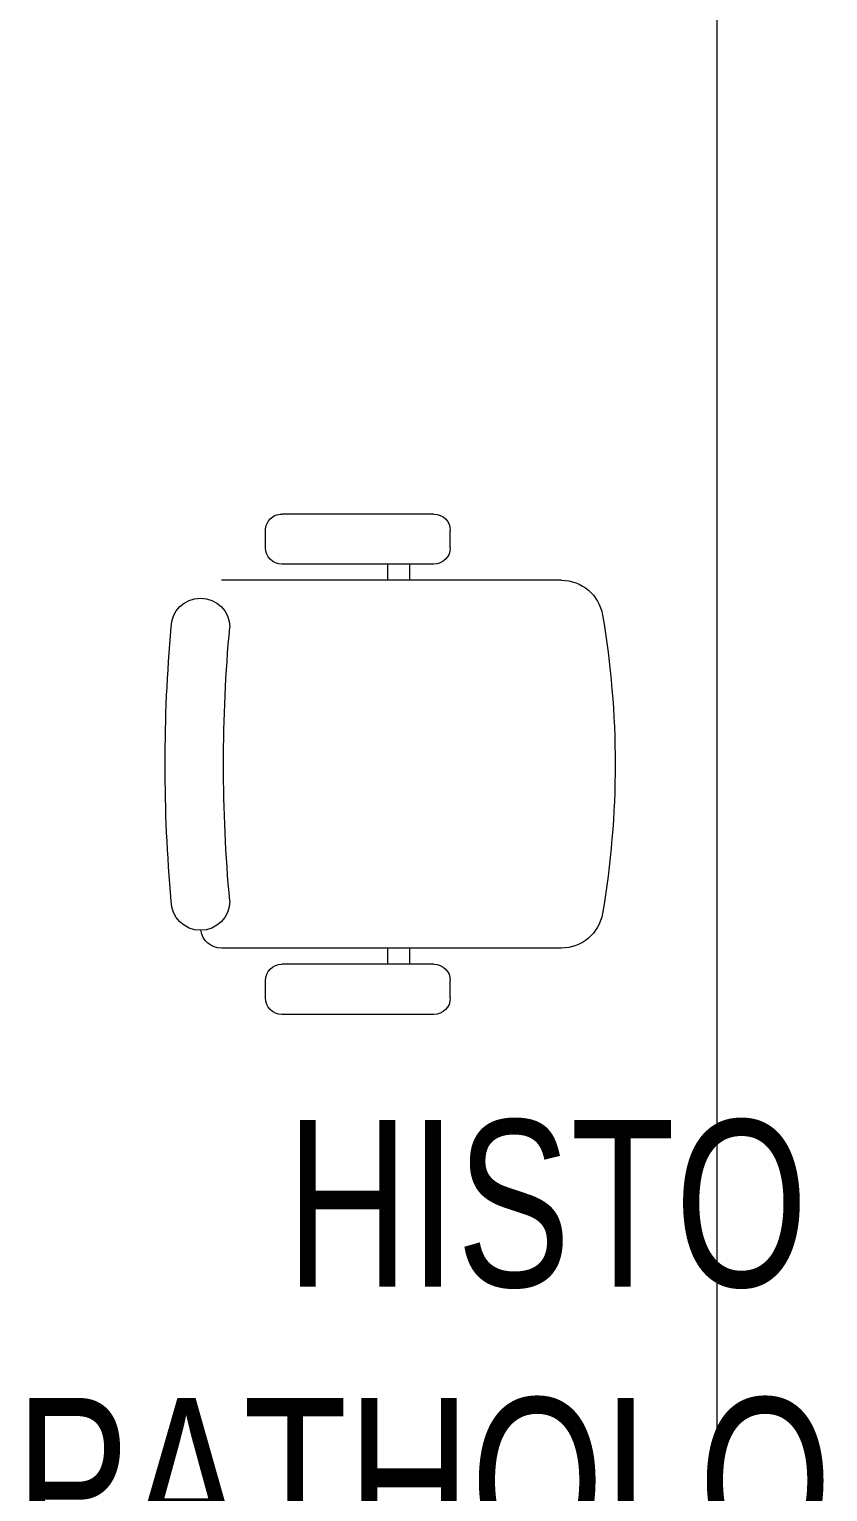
# Model space of a CAD drawing. Header units: millimetres. Extents: x 26027 to 581921, y 7230 to 233891.
# Drawn here: x 573169 to 574127, y 139251 to 141006 of the extents above; entities that cross this region are included whole.
import ezdxf

# ---------------------------------------------------------------- set-up
doc = ezdxf.new("R2010")
doc.units = ezdxf.units.MM
doc.header["$LTSCALE"] = 5
for name, color, linetype, lineweight in [('72_EGR_BASE_TEXT', 7, 'Continuous', 5), ('Medical Equipment and Furniture', 163, 'Continuous', 0), ('NEW', 1, 'Continuous', 5)]:
    doc.layers.add(name, color=color, linetype=linetype, lineweight=lineweight)
doc.styles.add('X3G_ENTITY_2587EA', font='swisscl.ttf', dxfattribs={"height": 200})

# ---------------------------------------------------------------- blocks, each defined once
blk = doc.blocks.new('*X15')
at = {"color": 0}
for p, q in [((5, 3), (5, 3)), ((5, 3), (5, 3)), ((5, 3), (5, 3)), ((5, 3), (5, 3)), ((5, 3), (5, 3)), ((5, 3), (5, 3)), ((5, 3), (5, 3)), ((5, 3), (5, 3)), ((5, 3), (5, 3)), ((5, 3), (5, 3)), ((5, 3), (5, 3)), ((5, 3), (5, 3)), ((5, 3), (5, 3)), ((5, 3), (5, 3)), ((5, 3), (5, 3)), ((5, 3), (5, 3)), ((5, 3), (5, 3)), ((5, 3), (5, 3)), ((5, 3), (5, 3)), ((5, 3), (5, 3)), ((5, 3), (5, 3)), ((5, 3), (5, 3)), ((5, 3), (5, 3)), ((5, 3), (5, 3)), ((5, 3), (5, 3)), ((5, 3), (5, 3)), ((5, 3), (5, 3)), ((5, 3), (5, 3)), ((5, 3), (5, 3)), ((5, 3), (5, 3)), ((5, 3), (5, 3)), ((5, 3), (5, 3)), ((5, 3), (5, 3)), ((5, 3), (5, 3)), ((5, 3), (5, 3)), ((5, 3), (5, 3)), ((5, 3), (5, 3)), ((5, 3), (5, 3)), ((5, 3), (5, 3)), ((5, 3), (5, 3)), ((5, 3), (5, 3)), ((5, 3), (5, 3)), ((5, 3), (5, 3)), ((5, 3), (5, 3)), ((5, 3), (5, 3)), ((5, 3), (5, 3)), ((5, 3), (5, 3)), ((5, 3), (5, 3)), ((5, 3), (5, 3)), ((5, 3), (5, 3)), ((5, 3), (5, 3)), ((5, 3), (5, 3)), ((5, 3), (5, 3)), ((5, 3), (5, 3)), ((5, 3), (5, 3)), ((5, 3), (5, 3)), ((5, 3), (5, 3)), ((5, 3), (5, 3)), ((5, 3), (5, 3)), ((5, 3), (5, 3)), ((5, 3), (5, 3)), ((5, 3), (5, 3)), ((5, 3), (5, 3)), ((5, 3), (5, 3)), ((5, 3), (5, 3)), ((5, 3), (5, 3)), ((6, 3), (5, 3)), ((5, 3), (5, 3)), ((6, 3), (5, 3)), ((5, 3), (5, 3)), ((6, 3), (5, 3)), ((5, 3), (5, 3)), ((6, 3), (5, 3)), ((5, 3), (5, 3)), ((5, 3), (5, 3)), ((5, 3), (5, 3)), ((5, 3), (5, 3)), ((5, 3), (5, 3)), ((5, 3), (5, 3)), ((5, 3), (5, 3)), ((5, 3), (5, 3)), ((5, 3), (5, 3)), ((5, 3), (5, 3)), ((5, 3), (5, 3)), ((5, 3), (5, 3)), ((5, 3), (5, 3)), ((5, 3), (5, 3)), ((5, 3), (5, 3)), ((5, 3), (5, 3)), ((5, 3), (5, 3)), ((5, 3), (5, 3)), ((5, 3), (5, 3)), ((5, 3), (5, 3)), ((5, 3), (5, 3)), ((5, 3), (5, 3)), ((5, 3), (5, 3)), ((6, 3), (6, 3)), ((6, 3), (6, 3)), ((6, 3), (6, 3)), ((6, 3), (6, 3)), ((6, 3), (6, 3)), ((6, 3), (6, 3)), ((6, 3), (6, 3)), ((6, 3), (6, 3)), ((6, 3), (6, 3)), ((6, 3), (6, 3)), ((6, 3), (6, 3)), ((6, 3), (6, 3)), ((6, 3), (6, 3)), ((6, 3), (6, 3)), ((6, 3), (6, 3)), ((6, 3), (6, 3)), ((6, 3), (6, 3)), ((6, 3), (6, 3)), ((6, 3), (6, 3)), ((6, 3), (6, 3)), ((6, 3), (6, 3)), ((6, 3), (6, 3)), ((6, 3), (6, 3)), ((6, 3), (6, 3)), ((6, 3), (6, 3)), ((6, 3), (6, 3)), ((6, 3), (6, 3)), ((6, 3), (6, 3)), ((6, 3), (6, 3)), ((6, 3), (6, 3)), ((6, 3), (6, 3)), ((6, 3), (6, 3)), ((6, 3), (6, 3)), ((6, 3), (6, 3)), ((6, 3), (6, 3)), ((6, 3), (6, 3)), ((6, 3), (6, 3)), ((6, 3), (6, 3)), ((6, 3), (6, 3)), ((6, 3), (6, 3)), ((6, 3), (6, 3)), ((6, 3), (6, 3)), ((6, 3), (6, 3)), ((6, 3), (6, 3)), ((6, 3), (6, 3)), ((6, 3), (6, 3)), ((6, 3), (6, 3)), ((6, 3), (6, 3)), ((6, 3), (6, 3)), ((6, 3), (6, 3)), ((6, 3), (6, 3)), ((6, 3), (6, 3)), ((6, 3), (6, 3)), ((6, 3), (6, 3)), ((6, 3), (6, 3)), ((6, 3), (6, 3)), ((6, 3), (6, 3)), ((6, 3), (6, 3)), ((6, 3), (6, 3)), ((6, 3), (6, 3)), ((6, 3), (6, 3)), ((6, 3), (6, 3)), ((6, 3), (6, 3)), ((6, 3), (6, 3)), ((6, 3), (6, 3)), ((6, 3), (6, 3)), ((6, 3), (6, 3)), ((6, 3), (6, 3)), ((6, 3), (6, 3)), ((6, 3), (6, 3)), ((6, 3), (6, 3)), ((6, 3), (6, 3)), ((6, 3), (6, 3)), ((6, 3), (6, 3)), ((6, 3), (6, 3)), ((6, 3), (6, 3)), ((6, 3), (6, 3)), ((6, 3), (6, 3)), ((6, 3), (6, 3)), ((6, 3), (6, 3)), ((6, 3), (6, 3)), ((6, 3), (6, 3)), ((6, 3), (6, 3)), ((6, 3), (6, 3)), ((6, 3), (6, 3)), ((6, 3), (6, 3)), ((6, 3), (6, 3)), ((6, 3), (6, 3)), ((6, 3), (6, 3)), ((6, 3), (6, 3)), ((6, 3), (6, 3)), ((6, 3), (6, 3)), ((6, 3), (6, 3)), ((6, 3), (6, 3)), ((6, 3), (6, 3)), ((6, 3), (6, 3)), ((6, 3), (6, 3)), ((6, 3), (6, 3)), ((6, 3), (6, 3)), ((6, 3), (6, 3)), ((6, 3), (6, 3)), ((6, 3), (6, 3)), ((6, 3), (6, 3)), ((6, 3), (6, 3)), ((6, 3), (6, 3)), ((6, 3), (6, 3)), ((6, 3), (6, 3)), ((6, 3), (6, 3)), ((6, 3), (6, 3)), ((6, 3), (6, 3)), ((6, 3), (6, 3)), ((6, 3), (6, 3)), ((6, 3), (6, 3)), ((6, 3), (6, 3)), ((6, 3), (6, 3)), ((6, 3), (6, 3)), ((6, 3), (6, 3)), ((6, 3), (6, 3)), ((6, 3), (6, 3)), ((6, 3), (6, 3)), ((6, 3), (6, 3)), ((6, 3), (6, 3)), ((6, 3), (6, 3)), ((6, 3), (6, 3)), ((6, 3), (6, 3)), ((6, 3), (6, 3)), ((6, 3), (6, 3)), ((6, 3), (6, 3)), ((6, 3), (6, 3)), ((6, 3), (6, 3)), ((6, 3), (6, 3)), ((6, 3), (6, 3)), ((6, 3), (6, 3)), ((6, 3), (6, 3)), ((6, 3), (6, 3)), ((6, 3), (6, 3)), ((6, 3), (6, 3)), ((6, 3), (6, 3)), ((6, 3), (6, 3)), ((6, 3), (6, 3)), ((6, 3), (6, 3)), ((6, 3), (6, 3)), ((6, 3), (6, 3)), ((6, 3), (6, 3)), ((6, 3), (6, 3)), ((6, 3), (6, 3)), ((6, 3), (6, 3)), ((6, 3), (6, 3)), ((6, 3), (6, 3)), ((6, 3), (6, 3)), ((6, 3), (6, 3)), ((6, 3), (6, 3)), ((6, 3), (6, 3)), ((6, 3), (6, 3)), ((6, 3), (6, 3)), ((6, 3), (6, 3)), ((6, 3), (6, 3)), ((6, 3), (6, 3)), ((6, 3), (6, 3)), ((6, 3), (6, 3)), ((6, 3), (6, 3)), ((6, 3), (6, 3)), ((6, 3), (6, 3)), ((6, 3), (6, 3)), ((6, 3), (6, 3)), ((6, 3), (6, 3)), ((6, 3), (6, 3)), ((6, 3), (6, 3)), ((6, 3), (6, 3)), ((6, 3), (6, 3)), ((6, 3), (6, 3)), ((6, 3), (6, 3)), ((6, 3), (6, 3)), ((6, 3), (6, 3)), ((6, 3), (6, 3)), ((6, 3), (6, 3)), ((6, 3), (6, 3)), ((6, 3), (6, 3)), ((6, 3), (6, 3)), ((6, 3), (6, 3)), ((6, 3), (6, 3)), ((6, 3), (6, 3)), ((6, 3), (6, 3)), ((6, 3), (6, 3)), ((6, 3), (6, 3)), ((6, 3), (6, 3)), ((6, 3), (6, 3)), ((6, 3), (6, 3)), ((6, 3), (6, 3)), ((6, 3), (6, 3)), ((6, 3), (6, 3)), ((6, 3), (6, 3)), ((6, 3), (6, 3)), ((6, 3), (6, 3)), ((6, 3), (6, 3)), ((6, 3), (6, 3)), ((6, 3), (6, 3)), ((6, 3), (6, 3)), ((6, 3), (6, 3)), ((6, 3), (6, 3)), ((6, 3), (6, 3)), ((6, 3), (6, 3)), ((6, 3), (6, 3)), ((6, 3), (6, 3)), ((6, 3), (5, 3)), ((6, 3), (5, 3)), ((6, 3), (5, 3)), ((6, 3), (5, 3)), ((6, 3), (5, 3)), ((6, 3), (6, 3)), ((6, 3), (6, 3)), ((6, 3), (6, 3)), ((6, 3), (6, 3)), ((6, 3), (6, 3)), ((6, 3), (6, 3)), ((6, 3), (6, 3)), ((6, 3), (6, 3)), ((6, 3), (6, 3)), ((6, 3), (6, 3)), ((6, 3), (6, 3)), ((6, 3), (6, 3)), ((6, 3), (6, 3)), ((6, 3), (6, 3)), ((6, 3), (6, 3)), ((6, 3), (6, 3)), ((6, 3), (6, 3)), ((6, 3), (6, 3)), ((6, 3), (6, 3)), ((6, 3), (6, 3)), ((6, 3), (6, 3)), ((6, 3), (6, 3)), ((6, 3), (6, 3)), ((6, 3), (6, 3)), ((6, 3), (6, 3)), ((6, 3), (6, 3)), ((6, 3), (6, 3)), ((6, 3), (6, 3)), ((6, 3), (6, 3)), ((6, 3), (6, 3)), ((6, 3), (6, 3)), ((6, 3), (6, 3)), ((6, 3), (6, 3)), ((6, 3), (6, 3)), ((6, 3), (6, 3)), ((6, 3), (6, 3)), ((6, 3), (6, 3)), ((6, 3), (6, 3)), ((6, 3), (6, 3)), ((6, 3), (6, 3)), ((6, 3), (6, 3)), ((6, 3), (6, 3)), ((6, 3), (6, 3)), ((6, 3), (6, 3)), ((6, 3), (6, 3)), ((6, 3), (6, 3)), ((6, 3), (6, 3)), ((6, 3), (6, 3)), ((6, 3), (6, 3)), ((6, 3), (6, 3)), ((6, 3), (6, 3)), ((6, 3), (6, 3)), ((6, 3), (6, 3)), ((6, 3), (6, 3)), ((6, 3), (6, 3)), ((6, 3), (6, 3)), ((6, 3), (6, 3)), ((6, 3), (6, 3)), ((6, 3), (6, 3)), ((6, 3), (6, 3)), ((6, 3), (6, 3)), ((6, 3), (6, 3)), ((6, 3), (6, 3)), ((6, 3), (6, 3)), ((6, 3), (6, 3)), ((6, 3), (6, 3)), ((6, 3), (6, 3)), ((6, 3), (6, 3)), ((6, 3), (6, 3)), ((6, 3), (6, 3)), ((6, 3), (6, 3)), ((6, 3), (6, 3)), ((6, 3), (6, 3)), ((6, 3), (6, 3)), ((6, 3), (6, 3)), ((6, 3), (6, 3)), ((6, 3), (6, 3)), ((6, 3), (6, 3)), ((6, 3), (6, 3)), ((6, 3), (6, 3)), ((6, 3), (6, 3)), ((6, 3), (6, 3)), ((6, 3), (6, 3)), ((6, 3), (6, 3)), ((6, 3), (6, 3)), ((6, 3), (6, 3)), ((6, 3), (6, 3)), ((6, 3), (6, 3)), ((6, 3), (6, 3)), ((6, 3), (6, 3)), ((6, 3), (6, 3)), ((6, 3), (6, 3)), ((6, 3), (6, 3)), ((6, 3), (6, 3)), ((6, 3), (6, 3)), ((6, 3), (6, 3)), ((6, 3), (6, 3)), ((6, 3), (6, 3)), ((6, 3), (6, 3)), ((6, 3), (6, 3)), ((6, 3), (6, 3)), ((6, 3), (6, 3)), ((6, 3), (6, 3)), ((6, 3), (6, 3)), ((6, 3), (6, 3)), ((6, 3), (6, 3)), ((6, 3), (6, 3)), ((6, 3), (6, 3)), ((6, 3), (6, 3)), ((6, 3), (6, 3)), ((6, 3), (6, 3)), ((6, 3), (6, 3)), ((6, 3), (6, 3)), ((6, 3), (6, 3)), ((6, 3), (6, 3)), ((6, 3), (6, 3)), ((6, 3), (6, 3)), ((6, 3), (6, 3)), ((6, 3), (6, 3)), ((6, 3), (6, 3)), ((6, 3), (6, 3)), ((6, 3), (6, 3)), ((6, 3), (6, 3)), ((6, 3), (6, 3)), ((6, 3), (6, 3)), ((6, 3), (6, 3)), ((6, 3), (6, 3)), ((6, 3), (6, 3)), ((6, 3), (6, 3)), ((6, 3), (6, 3)), ((6, 3), (6, 3)), ((6, 3), (6, 3)), ((6, 3), (6, 3)), ((6, 3), (6, 3)), ((6, 3), (6, 3)), ((6, 3), (6, 3)), ((6, 3), (6, 3)), ((6, 3), (6, 3)), ((6, 3), (6, 3)), ((6, 3), (6, 3)), ((6, 3), (6, 3)), ((6, 3), (6, 3)), ((6, 3), (6, 3)), ((6, 3), (6, 3)), ((6, 3), (6, 3)), ((6, 3), (6, 3)), ((6, 3), (6, 3)), ((6, 3), (6, 3)), ((6, 3), (6, 3)), ((6, 3), (6, 3)), ((6, 3), (6, 3)), ((6, 3), (6, 3)), ((6, 3), (6, 3)), ((6, 3), (6, 3)), ((6, 3), (6, 3)), ((6, 3), (6, 3)), ((6, 3), (6, 3)), ((6, 3), (6, 3)), ((6, 3), (6, 3)), ((6, 3), (6, 3)), ((6, 3), (6, 3)), ((6, 3), (6, 3)), ((6, 3), (6, 3)), ((6, 3), (6, 3)), ((6, 3), (6, 3)), ((6, 3), (6, 3)), ((6, 3), (6, 3)), ((6, 3), (6, 3)), ((6, 3), (6, 3)), ((6, 3), (6, 3)), ((6, 3), (6, 3)), ((6, 3), (6, 3)), ((6, 3), (6, 3)), ((6, 3), (6, 3)), ((6, 3), (6, 3)), ((6, 3), (6, 3)), ((6, 3), (6, 3)), ((6, 3), (6, 3)), ((6, 3), (6, 3)), ((6, 3), (6, 3)), ((6, 3), (6, 3)), ((6, 3), (6, 3)), ((6, 3), (6, 3)), ((6, 3), (6, 3)), ((6, 3), (6, 3)), ((6, 3), (6, 3)), ((6, 3), (6, 3)), ((6, 3), (6, 3)), ((6, 3), (6, 3)), ((6, 3), (6, 3)), ((6, 3), (6, 3)), ((6, 3), (6, 3)), ((6, 3), (6, 3)), ((6, 3), (6, 3)), ((6, 3), (6, 3)), ((6, 3), (6, 3)), ((6, 3), (6, 3)), ((6, 3), (6, 3)), ((6, 3), (6, 3)), ((6, 3), (6, 3)), ((6, 3), (6, 3)), ((6, 3), (6, 3)), ((6, 3), (6, 3)), ((6, 3), (6, 3)), ((6, 3), (6, 3)), ((6, 3), (6, 3)), ((6, 3), (6, 3)), ((6, 3), (6, 3)), ((6, 3), (6, 3)), ((6, 3), (6, 3)), ((6, 3), (6, 3)), ((6, 3), (6, 3)), ((6, 3), (6, 3)), ((6, 3), (6, 3)), ((6, 3), (6, 3)), ((6, 3), (6, 3)), ((6, 3), (6, 3)), ((6, 3), (6, 3)), ((6, 3), (6, 3)), ((6, 3), (6, 3)), ((6, 3), (6, 3)), ((6, 3), (6, 3)), ((6, 3), (6, 3)), ((6, 3), (6, 3)), ((6, 3), (6, 3)), ((6, 3), (6, 3)), ((6, 3), (6, 3)), ((6, 3), (6, 3)), ((6, 3), (6, 3)), ((6, 3), (6, 3)), ((6, 3), (6, 3)), ((6, 3), (6, 3)), ((6, 3), (6, 3)), ((6, 3), (6, 3)), ((6, 3), (6, 3)), ((6, 3), (6, 3)), ((6, 3), (6, 3)), ((6, 3), (6, 3)), ((6, 3), (6, 3)), ((6, 3), (6, 3)), ((6, 3), (6, 3)), ((6, 3), (6, 3)), ((6, 3), (6, 3)), ((6, 3), (6, 3)), ((6, 3), (6, 3)), ((6, 3), (6, 3)), ((6, 3), (6, 3)), ((6, 3), (6, 3)), ((6, 3), (6, 3)), ((6, 3), (6, 3)), ((6, 3), (6, 3)), ((6, 3), (6, 3)), ((6, 3), (6, 3)), ((6, 3), (6, 3)), ((6, 3), (6, 3)), ((6, 3), (6, 3)), ((6, 3), (6, 3)), ((6, 3), (6, 3)), ((6, 3), (6, 3)), ((6, 3), (6, 3)), ((6, 3), (6, 3)), ((6, 3), (6, 3)), ((6, 3), (6, 3)), ((6, 3), (6, 3)), ((6, 3), (6, 3)), ((6, 3), (6, 3)), ((6, 3), (6, 3)), ((6, 3), (6, 3)), ((6, 3), (6, 3)), ((6, 3), (6, 3)), ((6, 3), (6, 3)), ((6, 3), (6, 3)), ((6, 3), (6, 3)), ((6, 3), (6, 3)), ((6, 3), (6, 3)), ((6, 3), (6, 3)), ((6, 3), (6, 3)), ((6, 3), (6, 3)), ((6, 3), (6, 3)), ((6, 3), (6, 3)), ((6, 3), (6, 3)), ((6, 3), (6, 3)), ((6, 3), (6, 3)), ((6, 3), (6, 3)), ((6, 3), (6, 3)), ((6, 3), (6, 3)), ((6, 3), (6, 3)), ((6, 3), (6, 3)), ((6, 3), (6, 3)), ((6, 3), (6, 3)), ((6, 3), (6, 3)), ((6, 3), (6, 3)), ((6, 3), (6, 3)), ((6, 3), (6, 3)), ((6, 3), (6, 3)), ((6, 3), (6, 3)), ((6, 3), (6, 3)), ((6, 3), (6, 3)), ((6, 3), (6, 3)), ((6, 3), (6, 3)), ((6, 3), (6, 3)), ((6, 3), (6, 3)), ((6, 3), (6, 3)), ((6, 3), (6, 3)), ((6, 3), (6, 3)), ((6, 3), (6, 3)), ((6, 3), (6, 3)), ((6, 3), (6, 3)), ((6, 3), (6, 3)), ((6, 3), (6, 3)), ((6, 3), (6, 3)), ((6, 3), (6, 3)), ((6, 3), (6, 3)), ((6, 3), (6, 3)), ((6, 3), (6, 3)), ((6, 3), (6, 3)), ((6, 3), (6, 3))]:
    blk.add_line(p, q, dxfattribs=at)
blk = doc.blocks.new('*X16')
at = {"color": 0}
for p, q in [((13, 1), (13, 1)), ((13, 1), (13, 1)), ((13, 1), (13, 1)), ((13, 1), (13, 1)), ((13, 1), (13, 1)), ((13, 1), (13, 1)), ((13, 1), (13, 1)), ((13, 1), (13, 1)), ((13, 1), (13, 1)), ((13, 1), (13, 1)), ((13, 1), (13, 1)), ((13, 1), (13, 1)), ((13, 1), (13, 1)), ((13, 1), (13, 1)), ((13, 1), (13, 1)), ((13, 1), (14, 1)), ((13, 1), (14, 1)), ((13, 1), (14, 1)), ((13, 1), (13, 1)), ((13, 1), (13, 1)), ((13, 1), (13, 1)), ((13, 1), (13, 1)), ((13, 1), (13, 1)), ((13, 1), (13, 1)), ((13, 1), (13, 1)), ((13, 1), (13, 1)), ((13, 1), (13, 1)), ((13, 1), (13, 1)), ((13, 1), (13, 1)), ((13, 1), (13, 1)), ((13, 1), (13, 1)), ((13, 1), (13, 1)), ((13, 1), (13, 1)), ((13, 1), (13, 1)), ((13, 1), (13, 1)), ((13, 1), (13, 1)), ((13, 1), (13, 1)), ((13, 1), (13, 1)), ((13, 1), (13, 1)), ((13, 1), (13, 1)), ((13, 1), (13, 1)), ((13, 1), (13, 1)), ((13, 1), (13, 1)), ((13, 1), (13, 1)), ((13, 1), (13, 1)), ((13, 1), (13, 1)), ((13, 1), (13, 1)), ((13, 1), (13, 1)), ((13, 1), (13, 1)), ((13, 1), (13, 1)), ((13, 1), (13, 1)), ((13, 1), (13, 1)), ((13, 1), (13, 1)), ((13, 1), (13, 1)), ((13, 1), (13, 1)), ((13, 1), (13, 1)), ((13, 1), (13, 1)), ((13, 1), (13, 1)), ((13, 1), (13, 1)), ((13, 1), (13, 1)), ((13, 1), (13, 1)), ((13, 1), (13, 1)), ((13, 1), (13, 1)), ((13, 1), (13, 1)), ((13, 1), (13, 1)), ((13, 1), (13, 1)), ((13, 1), (13, 1)), ((13, 1), (13, 1)), ((13, 1), (13, 1)), ((13, 1), (13, 1)), ((13, 1), (13, 1)), ((13, 1), (13, 1)), ((13, 1), (13, 1)), ((13, 1), (13, 1)), ((13, 1), (13, 1)), ((13, 1), (13, 1)), ((13, 1), (13, 1)), ((13, 1), (13, 1)), ((13, 1), (13, 1)), ((13, 1), (13, 1)), ((13, 1), (13, 1)), ((13, 1), (13, 1)), ((13, 1), (13, 1)), ((13, 1), (13, 1)), ((13, 1), (13, 1)), ((13, 1), (13, 1)), ((13, 1), (13, 1)), ((13, 1), (13, 1)), ((13, 1), (13, 1)), ((13, 1), (13, 1)), ((13, 1), (13, 1)), ((13, 1), (13, 1)), ((13, 1), (13, 1)), ((13, 1), (13, 1)), ((13, 1), (13, 1)), ((13, 1), (13, 1)), ((13, 1), (13, 1)), ((13, 1), (13, 1)), ((13, 1), (13, 1)), ((13, 1), (13, 1)), ((13, 1), (13, 1)), ((13, 1), (13, 1)), ((13, 1), (13, 1)), ((13, 1), (13, 1)), ((13, 1), (13, 1)), ((13, 1), (13, 1)), ((13, 1), (13, 1)), ((13, 1), (13, 1)), ((13, 1), (13, 1)), ((13, 1), (13, 1)), ((13, 1), (13, 1)), ((13, 1), (13, 1)), ((13, 1), (13, 1)), ((13, 1), (13, 1)), ((13, 1), (13, 1)), ((13, 1), (13, 1)), ((13, 1), (13, 1)), ((13, 1), (13, 1)), ((13, 1), (13, 1)), ((13, 1), (13, 1)), ((13, 1), (13, 1)), ((13, 1), (13, 1)), ((13, 1), (13, 1)), ((13, 1), (14, 1)), ((13, 0), (13, 0)), ((13, 0), (13, 0)), ((13, 0), (13, 0)), ((13, 0), (13, 0)), ((13, 0), (13, 0)), ((13, 0), (13, 0)), ((13, 0), (13, 0)), ((13, 0), (13, 0)), ((13, 0), (13, 0)), ((13, 0), (13, 0)), ((13, 0), (13, 0)), ((13, 0), (13, 0)), ((13, 0), (13, 0)), ((13, 0), (13, 0)), ((13, 0), (13, 0)), ((13, 0), (13, 0)), ((13, 0), (13, 0)), ((13, 0), (13, 0)), ((13, 0), (13, 0)), ((13, 0), (13, 0)), ((13, 0), (13, 0)), ((13, 0), (13, 0)), ((13, 0), (13, 0)), ((13, 0), (13, 0)), ((13, 0), (13, 0)), ((13, 0), (13, 0)), ((13, 0), (13, 0)), ((13, 0), (13, 0)), ((13, 0), (13, 0)), ((13, 0), (13, 0)), ((13, 0), (13, 0)), ((13, 0), (13, 0)), ((13, 0), (13, 0)), ((13, 0), (13, 0)), ((13, 0), (13, 0)), ((13, 0), (13, 0)), ((13, 0), (13, 0)), ((13, 0), (13, 0)), ((13, 0), (13, 0)), ((13, 0), (13, 0)), ((13, 0), (13, 0)), ((13, 0), (13, 0)), ((13, 0), (13, 0)), ((13, 0), (13, 0)), ((13, 0), (13, 0)), ((13, 0), (13, 0)), ((13, 0), (13, 0)), ((13, 0), (13, 0)), ((13, 0), (14, 0)), ((13, 0), (14, 0)), ((13, 0), (13, 0)), ((13, 0), (14, 0)), ((14, 1), (14, 1)), ((14, 1), (14, 1)), ((14, 1), (14, 1)), ((14, 1), (14, 1)), ((14, 1), (14, 1)), ((14, 1), (14, 1)), ((14, 1), (14, 1)), ((14, 1), (14, 1)), ((14, 1), (14, 1)), ((14, 1), (14, 1)), ((14, 1), (14, 1)), ((14, 1), (14, 1)), ((14, 1), (14, 1)), ((14, 1), (14, 1)), ((14, 1), (14, 1)), ((14, 1), (14, 1)), ((14, 1), (14, 1)), ((14, 1), (14, 1)), ((14, 1), (14, 1)), ((14, 1), (14, 1)), ((14, 1), (14, 1)), ((14, 1), (14, 1)), ((14, 1), (14, 1)), ((14, 1), (14, 1)), ((14, 1), (14, 1)), ((14, 1), (14, 1)), ((14, 1), (14, 1)), ((14, 1), (14, 1)), ((14, 1), (14, 1)), ((14, 1), (14, 1)), ((14, 1), (14, 1)), ((14, 1), (14, 1)), ((14, 1), (14, 1)), ((14, 1), (14, 1)), ((14, 1), (14, 1)), ((14, 1), (14, 1)), ((14, 1), (14, 1)), ((14, 1), (14, 1)), ((14, 1), (14, 1)), ((14, 1), (14, 1)), ((14, 1), (14, 1)), ((14, 1), (14, 1)), ((14, 1), (14, 1)), ((14, 1), (14, 1)), ((14, 1), (14, 1)), ((14, 1), (14, 1)), ((14, 1), (14, 1)), ((14, 1), (14, 1)), ((14, 1), (14, 1)), ((14, 1), (14, 1)), ((14, 1), (14, 1)), ((14, 1), (14, 1)), ((14, 1), (14, 1)), ((14, 1), (14, 1)), ((14, 1), (14, 1)), ((14, 1), (14, 1)), ((14, 1), (14, 1)), ((14, 1), (14, 1)), ((14, 1), (14, 1)), ((14, 1), (14, 1)), ((14, 1), (14, 1)), ((14, 1), (14, 1)), ((14, 1), (14, 1)), ((14, 1), (14, 1)), ((14, 1), (14, 1)), ((14, 1), (14, 1)), ((14, 1), (14, 1)), ((14, 1), (14, 1)), ((14, 1), (14, 1)), ((14, 1), (14, 1)), ((14, 1), (14, 1)), ((14, 1), (14, 1)), ((14, 1), (14, 1)), ((14, 1), (14, 1)), ((14, 1), (14, 1)), ((14, 1), (14, 1)), ((14, 1), (14, 1)), ((14, 1), (14, 1)), ((14, 1), (14, 1)), ((14, 1), (14, 1)), ((14, 1), (14, 1)), ((14, 1), (14, 1)), ((14, 1), (14, 1)), ((14, 1), (14, 1)), ((14, 1), (14, 1)), ((14, 1), (14, 1)), ((14, 1), (14, 1)), ((14, 1), (14, 1)), ((14, 1), (14, 1)), ((14, 1), (14, 1)), ((14, 1), (14, 1)), ((14, 1), (14, 1)), ((14, 1), (14, 1)), ((14, 1), (14, 1)), ((14, 0), (14, 0)), ((14, 0), (14, 0)), ((14, 0), (14, 0)), ((14, 0), (14, 0)), ((14, 0), (14, 0)), ((14, 0), (14, 0)), ((14, 0), (14, 0)), ((14, 0), (14, 0)), ((14, 0), (14, 0)), ((14, 0), (14, 0)), ((14, 0), (14, 0)), ((14, 0), (14, 0)), ((14, 0), (14, 0)), ((14, 0), (14, 0)), ((14, 0), (14, 0)), ((14, 0), (14, 0)), ((14, 0), (14, 0)), ((14, 0), (14, 0)), ((14, 0), (14, 0)), ((14, 0), (14, 0)), ((14, 0), (14, 0)), ((14, 0), (14, 0)), ((14, 0), (14, 0)), ((14, 0), (14, 0)), ((14, 0), (14, 0)), ((14, 0), (14, 0)), ((14, 0), (14, 0)), ((14, 0), (14, 0)), ((14, 0), (14, 0)), ((14, 0), (14, 0)), ((14, 0), (14, 0)), ((14, 0), (14, 0)), ((14, 0), (14, 0)), ((14, 0), (14, 0)), ((14, 0), (14, 0)), ((14, 0), (14, 0)), ((14, 0), (14, 0)), ((14, 0), (14, 0)), ((14, 0), (14, 0)), ((14, 0), (14, 0)), ((14, 0), (14, 0)), ((14, 0), (14, 0)), ((14, 0), (14, 0)), ((14, 0), (14, 0)), ((14, 0), (14, 0)), ((14, 0), (14, 0)), ((14, 0), (14, 0)), ((14, 0), (14, 0)), ((13, 0), (13, 0)), ((13, 0), (14, 0)), ((13, 0), (13, 0)), ((13, 0), (14, 0)), ((13, 0), (13, 0)), ((13, 0), (14, 0)), ((13, 0), (13, 0)), ((13, 0), (13, 0)), ((13, 0), (13, 0)), ((13, 0), (13, 0)), ((13, 0), (14, 0)), ((13, 0), (13, 0)), ((13, 0), (14, 0)), ((13, 0), (13, 0)), ((13, 0), (14, 0)), ((13, 0), (13, 0)), ((13, 0), (14, 0)), ((13, 0), (13, 0)), ((13, 0), (14, 0)), ((13, 0), (13, 0)), ((13, 0), (14, 0)), ((13, 0), (13, 0)), ((13, 0), (14, 0)), ((13, 0), (13, 0)), ((13, 0), (13, 0)), ((13, 0), (13, 0)), ((13, 0), (14, 0)), ((13, 0), (13, 0)), ((13, 0), (14, 0)), ((13, 0), (13, 0)), ((13, 0), (14, 0)), ((13, 0), (13, 0)), ((13, 0), (14, 0)), ((13, 0), (13, 0)), ((13, 0), (13, 0)), ((13, 0), (13, 0)), ((13, 0), (13, 0)), ((13, 0), (13, 0)), ((13, 0), (13, 0)), ((13, 0), (13, 0)), ((13, 0), (13, 0)), ((13, 0), (13, 0)), ((13, 0), (13, 0)), ((13, 0), (13, 0)), ((13, 0), (13, 0)), ((13, 0), (13, 0)), ((13, 0), (13, 0)), ((13, 0), (13, 0)), ((13, 0), (13, 0)), ((13, 0), (13, 0)), ((13, 0), (13, 0)), ((13, 0), (13, 0)), ((13, 0), (13, 0)), ((13, 0), (13, 0)), ((13, 0), (13, 0)), ((13, 0), (13, 0)), ((13, 0), (13, 0)), ((13, 0), (13, 0)), ((13, 0), (13, 0)), ((13, 0), (13, 0)), ((13, 0), (13, 0)), ((13, 0), (13, 0)), ((13, 0), (13, 0)), ((13, 0), (13, 0)), ((13, -1), (13, -1)), ((13, -1), (13, -1)), ((13, -1), (13, -1)), ((13, -1), (13, -1)), ((13, -1), (13, -1)), ((13, -1), (14, -1)), ((13, -1), (13, -1)), ((14, 0), (14, 0)), ((14, 0), (14, 0)), ((14, 0), (14, 0)), ((14, 0), (14, 0)), ((14, 0), (14, 0)), ((14, 0), (14, 0)), ((14, 0), (14, 0)), ((14, 0), (14, 0)), ((14, 0), (14, 0)), ((14, 0), (14, 0)), ((14, 0), (14, 0)), ((14, 0), (14, 0)), ((14, 0), (14, 0)), ((14, 0), (14, 0)), ((14, 0), (14, 0)), ((13, 0), (14, 0)), ((14, 0), (14, 0)), ((14, 0), (14, 0)), ((14, 0), (14, 0)), ((14, 0), (14, 0)), ((14, 0), (14, 0)), ((14, 0), (14, 0)), ((14, 0), (14, 0)), ((14, 0), (14, 0)), ((14, 0), (14, 0)), ((14, 0), (14, 0)), ((14, 0), (14, 0)), ((14, 0), (14, 0)), ((14, 0), (14, 0)), ((14, 0), (14, 0)), ((14, 0), (14, 0)), ((14, 0), (14, 0)), ((14, 0), (14, 0)), ((14, 0), (14, 0)), ((14, 0), (14, 0)), ((14, 0), (14, 0)), ((14, 0), (14, 0)), ((14, 0), (14, 0)), ((14, 0), (14, 0)), ((14, 0), (14, 0)), ((14, 0), (14, 0)), ((14, 0), (14, 0)), ((14, 0), (14, 0)), ((14, 0), (14, 0)), ((14, 0), (14, 0)), ((14, 0), (14, 0)), ((14, 0), (14, 0)), ((14, 0), (14, 0)), ((14, 0), (14, 0)), ((14, 0), (14, 0)), ((14, -1), (14, -1)), ((14, -1), (14, -1)), ((14, -1), (14, -1)), ((14, -1), (14, -1)), ((14, -1), (14, -1))]:
    blk.add_line(p, q, dxfattribs=at)
blk = doc.blocks.new('GF21018-P')
at = {"color": 0}
for p, q in [((-0.2207, 0.4756), (-0.2207, 0.0675)), ((0.2205, 0.4756), (0.2205, 0.0675)), ((-0.2806, 0.3422), (-0.2598, 0.3422)), ((0.2596, 0.3422), (0.2804, 0.3422)), ((-0.3002, 0.3226), (-0.3002, 0.14)), ((-0.2402, 0.3226), (-0.2402, 0.14)), ((0.24, 0.3226), (0.24, 0.14)), ((0.3, 0.3226), (0.3, 0.14)), ((-0.2402, 0.2937), (-0.2207, 0.2937)), ((0.2205, 0.2937), (0.24, 0.2937)), ((-0.2402, 0.2671), (-0.2207, 0.2671)), ((0.2205, 0.2671), (0.24, 0.2671)), ((-0.2806, 0.1204), (-0.2598, 0.1204)), ((0.2596, 0.1204), (0.2804, 0.1204))]:
    blk.add_line(p, q, dxfattribs=at)
for points in [[(0.24, 0.2937), (0.24, 0.2937), (0.24, 0.2937), (0.24, 0.2937), (0.24, 0.2937), (0.24, 0.2937), (0.24, 0.2937), (0.24, 0.2937), (0.24, 0.2937), (0.24, 0.2937), (0.24, 0.2937), (0.24, 0.2937), (0.24, 0.2937), (0.24, 0.2937), (0.24, 0.2937), (0.24, 0.2937), (0.24, 0.2937), (0.24, 0.2937), (0.24, 0.2937), (0.24, 0.2937), (0.24, 0.2937), (0.24, 0.2937), (0.24, 0.2937), (0.24, 0.2937), (0.24, 0.2937), (0.24, 0.2937), (0.24, 0.2937), (0.24, 0.2937), (0.24, 0.2937), (0.24, 0.2937), (0.24, 0.2937), (0.24, 0.2937), (0.24, 0.2937), (0.24, 0.2937), (0.24, 0.2937), (0.24, 0.2937), (0.24, 0.2937), (0.24, 0.2937), (0.24, 0.2937), (0.24, 0.2937), (0.24, 0.2937), (0.24, 0.2937), (0.24, 0.2937), (0.24, 0.2937), (0.24, 0.2937), (0.24, 0.2937), (0.24, 0.2937), (0.24, 0.2937), (0.24, 0.2937), (0.24, 0.2937), (0.24, 0.2937), (0.24, 0.2937), (0.24, 0.2937), (0.24, 0.2937), (0.24, 0.2937), (0.24, 0.2937), (0.24, 0.2937), (0.24, 0.2937), (0.24, 0.2937), (0.24, 0.2937), (0.24, 0.2937), (0.24, 0.2937), (0.24, 0.2937), (0.24, 0.2937), (0.24, 0.2937), (0.24, 0.2937), (0.24, 0.2937), (0.24, 0.2937), (0.24, 0.2937), (0.24, 0.2937), (0.24, 0.2937), (0.24, 0.2937), (0.24, 0.2937), (0.24, 0.2937), (0.24, 0.2937), (0.24, 0.2937), (0.24, 0.2937), (0.24, 0.2937), (0.24, 0.2937), (0.24, 0.2937), (0.24, 0.2937), (0.24, 0.2937), (0.24, 0.2937), (0.24, 0.2937), (0.24, 0.2937), (0.24, 0.2937), (0.24, 0.2937), (0.24, 0.2937), (0.24, 0.2937), (0.24, 0.2937), (0.24, 0.2937), (0.24, 0.2937), (0.24, 0.2937), (0.24, 0.2937), (0.24, 0.2937), (0.24, 0.2937), (0.24, 0.2937), (0.24, 0.2937), (0.24, 0.2937), (0.24, 0.2937), (0.24, 0.2937), (0.24, 0.2937), (0.24, 0.2937), (0.24, 0.2937), (0.24, 0.2937), (0.24, 0.2937), (0.24, 0.2937), (0.24, 0.2937), (0.24, 0.2937), (0.24, 0.2937), (0.24, 0.2937), (0.24, 0.2937), (0.24, 0.2937), (0.24, 0.2937), (0.24, 0.2937), (0.24, 0.2937), (0.24, 0.2937), (0.24, 0.2937), (0.24, 0.2937), (0.24, 0.2937), (0.24, 0.2937), (0.24, 0.2937), (0.24, 0.2937), (0.24, 0.2937), (0.24, 0.2937), (0.24, 0.2937), (0.24, 0.2937), (0.24, 0.2937), (0.24, 0.2937), (0.24, 0.2937), (0.24, 0.2937), (0.24, 0.2937), (0.24, 0.2937), (0.24, 0.2937), (0.24, 0.2937), (0.24, 0.2937), (0.24, 0.2937), (0.24, 0.2937), (0.24, 0.2937), (0.24, 0.2937), (0.24, 0.2937), (0.24, 0.2937), (0.24, 0.2937), (0.24, 0.2937), (0.24, 0.2937), (0.24, 0.2937), (0.24, 0.2937), (0.24, 0.2937), (0.24, 0.2937), (0.24, 0.2937), (0.24, 0.2937), (0.24, 0.2937), (0.24, 0.2937), (0.24, 0.2937), (0.24, 0.2937), (0.24, 0.2937), (0.24, 0.2937), (0.24, 0.2937), (0.24, 0.2937), (0.24, 0.2937), (0.24, 0.2937), (0.24, 0.2937), (0.24, 0.2937), (0.24, 0.2937), (0.24, 0.2937), (0.24, 0.2937), (0.24, 0.2937), (0.24, 0.2937), (0.24, 0.2937), (0.24, 0.2937), (0.24, 0.2937), (0.24, 0.2937), (0.24, 0.2937), (0.24, 0.2937), (0.24, 0.2937), (0.24, 0.2937), (0.24, 0.2937), (0.24, 0.2937), (0.24, 0.2937), (0.24, 0.2937), (0.24, 0.2937), (0.24, 0.2937), (0.24, 0.2937), (0.24, 0.2937), (0.24, 0.2937), (0.24, 0.2937), (0.24, 0.2937), (0.24, 0.2937), (0.24, 0.2937), (0.24, 0.2937), (0.24, 0.2937), (0.24, 0.2937), (0.24, 0.2937), (0.24, 0.2937), (0.24, 0.2937), (0.24, 0.2937), (0.24, 0.2937), (0.24, 0.2937), (0.24, 0.2937), (0.24, 0.2937), (0.24, 0.2937), (0.24, 0.2937), (0.24, 0.2937), (0.24, 0.2937), (0.24, 0.2937), (0.24, 0.2937), (0.24, 0.2937), (0.24, 0.2937), (0.24, 0.2937), (0.24, 0.2937), (0.24, 0.2937), (0.24, 0.2937), (0.24, 0.2937), (0.24, 0.2937), (0.24, 0.2937), (0.24, 0.2937), (0.24, 0.2937), (0.24, 0.2937), (0.24, 0.2937), (0.24, 0.2937), (0.24, 0.2937), (0.24, 0.2937), (0.24, 0.2937), (0.24, 0.2937), (0.24, 0.2937), (0.24, 0.2937), (0.24, 0.2937), (0.24, 0.2937), (0.24, 0.2937), (0.24, 0.2937), (0.24, 0.2937), (0.24, 0.2937), (0.24, 0.2937), (0.24, 0.2937), (0.24, 0.2937), (0.24, 0.2937), (0.24, 0.2937), (0.24, 0.2937), (0.24, 0.2937), (0.24, 0.2937), (0.24, 0.2937), (0.24, 0.2937), (0.24, 0.2937), (0.24, 0.2937), (0.24, 0.2937), (0.24, 0.2937), (0.24, 0.2937), (0.24, 0.2937), (0.24, 0.2937), (0.24, 0.2937), (0.24, 0.2937), (0.24, 0.2937), (0.24, 0.2937), (0.24, 0.2937), (0.24, 0.2937), (0.24, 0.2937), (0.24, 0.2937), (0.24, 0.2937), (0.24, 0.2937), (0.24, 0.2937), (0.24, 0.2937), (0.24, 0.2937), (0.24, 0.2937), (0.24, 0.2937), (0.24, 0.2937), (0.24, 0.2937), (0.24, 0.2937), (0.24, 0.2937), (0.24, 0.2937), (0.24, 0.2937), (0.24, 0.2937), (0.24, 0.2937), (0.24, 0.2937), (0.24, 0.2937), (0.24, 0.2937), (0.24, 0.2937), (0.24, 0.2937)], [(0.24, 0.2937), (0.24, 0.2937), (0.24, 0.2937), (0.24, 0.2937), (0.24, 0.2937), (0.24, 0.2937), (0.24, 0.2937), (0.24, 0.2937), (0.24, 0.2937), (0.24, 0.2937), (0.24, 0.2937), (0.24, 0.2937), (0.24, 0.2937), (0.24, 0.2937), (0.24, 0.2937), (0.24, 0.2937), (0.24, 0.2937), (0.24, 0.2937), (0.24, 0.2937), (0.24, 0.2937), (0.24, 0.2937), (0.24, 0.2937), (0.24, 0.2937), (0.24, 0.2937), (0.24, 0.2937), (0.24, 0.2937), (0.24, 0.2937), (0.24, 0.2937), (0.24, 0.2937), (0.24, 0.2937), (0.24, 0.2937), (0.24, 0.2937), (0.24, 0.2937), (0.24, 0.2937), (0.24, 0.2937), (0.24, 0.2937), (0.24, 0.2937), (0.24, 0.2937), (0.24, 0.2937), (0.24, 0.2937), (0.24, 0.2937), (0.24, 0.2937), (0.24, 0.2937), (0.24, 0.2937), (0.24, 0.2937), (0.24, 0.2937), (0.24, 0.2937), (0.24, 0.2937), (0.24, 0.2937), (0.24, 0.2937), (0.24, 0.2937), (0.24, 0.2937), (0.24, 0.2937), (0.24, 0.2937), (0.24, 0.2937), (0.24, 0.2937), (0.24, 0.2937), (0.24, 0.2937), (0.24, 0.2937), (0.24, 0.2937), (0.24, 0.2937), (0.24, 0.2937), (0.24, 0.2937), (0.24, 0.2937), (0.24, 0.2937), (0.24, 0.2937), (0.24, 0.2937), (0.24, 0.2937), (0.24, 0.2937), (0.24, 0.2937), (0.24, 0.2937), (0.24, 0.2937), (0.24, 0.2937), (0.24, 0.2937), (0.24, 0.2937), (0.24, 0.2937), (0.24, 0.2937), (0.24, 0.2937), (0.24, 0.2937), (0.24, 0.2937), (0.24, 0.2937), (0.24, 0.2937), (0.24, 0.2937), (0.24, 0.2937), (0.24, 0.2937), (0.24, 0.2937), (0.24, 0.2937), (0.24, 0.2937), (0.24, 0.2937), (0.24, 0.2937), (0.24, 0.2937), (0.24, 0.2937), (0.24, 0.2937), (0.24, 0.2937), (0.24, 0.2937), (0.24, 0.2937), (0.24, 0.2937), (0.24, 0.2937), (0.24, 0.2937), (0.24, 0.2937), (0.24, 0.2937), (0.24, 0.2937), (0.24, 0.2937), (0.24, 0.2937), (0.24, 0.2937), (0.24, 0.2937), (0.24, 0.2937), (0.24, 0.2937), (0.24, 0.2937), (0.24, 0.2937), (0.24, 0.2937), (0.24, 0.2937), (0.24, 0.2937), (0.24, 0.2937), (0.24, 0.2937), (0.24, 0.2937), (0.24, 0.2937), (0.24, 0.2937), (0.24, 0.2937), (0.24, 0.2937), (0.24, 0.2937), (0.24, 0.2937), (0.24, 0.2937), (0.24, 0.2937), (0.24, 0.2937), (0.24, 0.2937), (0.24, 0.2937), (0.24, 0.2937), (0.24, 0.2937), (0.24, 0.2937), (0.24, 0.2937), (0.24, 0.2937), (0.24, 0.2937), (0.24, 0.2937), (0.24, 0.2937), (0.24, 0.2937), (0.24, 0.2937), (0.24, 0.2937), (0.24, 0.2937), (0.24, 0.2937), (0.24, 0.2937), (0.24, 0.2937), (0.24, 0.2937), (0.24, 0.2937), (0.24, 0.2937), (0.24, 0.2937), (0.24, 0.2937), (0.24, 0.2937), (0.24, 0.2937), (0.24, 0.2937), (0.24, 0.2937), (0.24, 0.2937), (0.24, 0.2937), (0.24, 0.2937), (0.24, 0.2937), (0.24, 0.2937), (0.24, 0.2937), (0.24, 0.2937), (0.24, 0.2937), (0.24, 0.2937), (0.24, 0.2937), (0.24, 0.2937), (0.24, 0.2937), (0.24, 0.2937), (0.24, 0.2937), (0.24, 0.2937), (0.24, 0.2937), (0.24, 0.2937), (0.24, 0.2937), (0.24, 0.2937), (0.24, 0.2937), (0.24, 0.2937), (0.24, 0.2937), (0.24, 0.2937), (0.24, 0.2937), (0.24, 0.2937), (0.24, 0.2937), (0.24, 0.2937), (0.24, 0.2937), (0.24, 0.2937), (0.24, 0.2937), (0.24, 0.2937), (0.24, 0.2937), (0.24, 0.2937), (0.24, 0.2937), (0.24, 0.2937), (0.24, 0.2937), (0.24, 0.2937), (0.24, 0.2937), (0.24, 0.2937), (0.24, 0.2937), (0.24, 0.2937), (0.24, 0.2937), (0.24, 0.2937), (0.24, 0.2937), (0.24, 0.2937), (0.24, 0.2937), (0.24, 0.2937), (0.24, 0.2937), (0.24, 0.2937), (0.24, 0.2937), (0.24, 0.2937), (0.24, 0.2937), (0.24, 0.2937), (0.24, 0.2937), (0.24, 0.2937), (0.24, 0.2937), (0.24, 0.2937), (0.24, 0.2937), (0.24, 0.2937), (0.24, 0.2937), (0.24, 0.2937), (0.24, 0.2937), (0.24, 0.2937), (0.24, 0.2937), (0.24, 0.2937), (0.24, 0.2937), (0.24, 0.2937), (0.24, 0.2937)], [(0.24, 0.2937), (0.24, 0.2937), (0.24, 0.2937), (0.24, 0.2937), (0.24, 0.2937), (0.24, 0.2937), (0.24, 0.2937), (0.24, 0.2937), (0.24, 0.2937), (0.24, 0.2937), (0.24, 0.2937), (0.24, 0.2937), (0.24, 0.2937), (0.24, 0.2937), (0.24, 0.2937), (0.24, 0.2937), (0.24, 0.2937), (0.24, 0.2937), (0.24, 0.2937), (0.24, 0.2937), (0.24, 0.2937), (0.24, 0.2937), (0.24, 0.2937), (0.24, 0.2937), (0.24, 0.2937), (0.24, 0.2937), (0.24, 0.2937), (0.24, 0.2937), (0.24, 0.2937), (0.24, 0.2937), (0.24, 0.2937), (0.24, 0.2937), (0.24, 0.2937), (0.24, 0.2937), (0.24, 0.2937), (0.24, 0.2937), (0.24, 0.2937), (0.24, 0.2937), (0.24, 0.2937), (0.24, 0.2937), (0.24, 0.2937), (0.24, 0.2937), (0.24, 0.2937), (0.24, 0.2937), (0.24, 0.2937), (0.24, 0.2937), (0.24, 0.2937), (0.24, 0.2937), (0.24, 0.2937), (0.24, 0.2937), (0.24, 0.2937), (0.24, 0.2937), (0.24, 0.2937), (0.24, 0.2937), (0.24, 0.2937), (0.24, 0.2937), (0.24, 0.2937), (0.24, 0.2937), (0.24, 0.2937), (0.24, 0.2937), (0.24, 0.2937), (0.24, 0.2937), (0.24, 0.2937), (0.24, 0.2937), (0.24, 0.2937), (0.24, 0.2937), (0.24, 0.2937), (0.24, 0.2937), (0.24, 0.2937), (0.24, 0.2937), (0.24, 0.2937), (0.24, 0.2937), (0.24, 0.2937), (0.24, 0.2937), (0.24, 0.2937), (0.24, 0.2937), (0.24, 0.2937), (0.24, 0.2937), (0.24, 0.2937), (0.24, 0.2937), (0.24, 0.2937), (0.24, 0.2937), (0.24, 0.2937), (0.24, 0.2937), (0.24, 0.2937), (0.24, 0.2937), (0.24, 0.2937), (0.24, 0.2937), (0.24, 0.2937), (0.24, 0.2937), (0.24, 0.2937), (0.24, 0.2937), (0.24, 0.2937), (0.24, 0.2937), (0.24, 0.2937), (0.24, 0.2937), (0.24, 0.2937), (0.24, 0.2937), (0.24, 0.2937), (0.24, 0.2937), (0.24, 0.2937), (0.24, 0.2937), (0.24, 0.2937), (0.24, 0.2937), (0.24, 0.2937), (0.24, 0.2937), (0.24, 0.2937), (0.24, 0.2937), (0.24, 0.2937), (0.24, 0.2937), (0.24, 0.2937), (0.24, 0.2937), (0.24, 0.2937), (0.24, 0.2937), (0.24, 0.2937), (0.24, 0.2937), (0.24, 0.2937), (0.24, 0.2937), (0.24, 0.2937), (0.24, 0.2937), (0.24, 0.2937), (0.24, 0.2937), (0.24, 0.2937), (0.24, 0.2937), (0.24, 0.2937), (0.24, 0.2937), (0.24, 0.2937), (0.24, 0.2937), (0.24, 0.2937), (0.24, 0.2937), (0.24, 0.2937), (0.24, 0.2937), (0.24, 0.2937), (0.24, 0.2937), (0.24, 0.2937), (0.24, 0.2937), (0.24, 0.2937), (0.24, 0.2937), (0.24, 0.2937), (0.24, 0.2937), (0.24, 0.2937), (0.24, 0.2937), (0.24, 0.2937), (0.24, 0.2937), (0.24, 0.2937), (0.24, 0.2937), (0.24, 0.2937), (0.24, 0.2937), (0.24, 0.2937), (0.24, 0.2937), (0.24, 0.2937), (0.24, 0.2937), (0.24, 0.2937), (0.24, 0.2937), (0.24, 0.2937), (0.24, 0.2937), (0.24, 0.2937), (0.24, 0.2937), (0.24, 0.2937), (0.24, 0.2937), (0.24, 0.2937), (0.24, 0.2937), (0.24, 0.2937), (0.24, 0.2937), (0.24, 0.2937), (0.24, 0.2937), (0.24, 0.2937), (0.24, 0.2937), (0.24, 0.2937), (0.24, 0.2937), (0.24, 0.2937), (0.24, 0.2937), (0.24, 0.2937), (0.24, 0.2937), (0.24, 0.2937), (0.24, 0.2937), (0.24, 0.2937), (0.24, 0.2937), (0.24, 0.2937), (0.24, 0.2937), (0.24, 0.2937), (0.24, 0.2937), (0.24, 0.2937), (0.24, 0.2937), (0.24, 0.2937), (0.24, 0.2937), (0.24, 0.2937), (0.24, 0.2937), (0.24, 0.2937), (0.24, 0.2937), (0.24, 0.2937), (0.24, 0.2937), (0.24, 0.2937), (0.24, 0.2937), (0.24, 0.2937), (0.24, 0.2937), (0.24, 0.2937), (0.24, 0.2937), (0.24, 0.2937), (0.24, 0.2937), (0.24, 0.2937), (0.24, 0.2937), (0.24, 0.2937), (0.24, 0.2937), (0.24, 0.2937), (0.24, 0.2937), (0.24, 0.2937), (0.24, 0.2937), (0.24, 0.2937), (0.24, 0.2937), (0.24, 0.2937), (0.24, 0.2937), (0.24, 0.2937), (0.24, 0.2937)]]:
    blk.add_lwpolyline(points, close=True, dxfattribs=at)
for centre, radius, start, end in [((-0.0001, -0.5295), 1.0695, 80.3671, 99.6329), ((-0.1707, 0.4756), 0.05, 99.6329, 180), ((0.1705, 0.4756), 0.05, 0, 80.3671), ((-0.2806, 0.3226), 0.0196, 90, 180), ((-0.2598, 0.3226), 0.0196, 360, 90), ((0.2596, 0.3226), 0.0196, 90, 180), ((0.2804, 0.3226), 0.0196, 0, 90), ((-0.2806, 0.14), 0.0196, 180, 270), ((-0.2598, 0.14), 0.0196, 270, 360), ((0.2596, 0.14), 0.0196, 180, 270), ((0.2804, 0.14), 0.0196, 270, 0), ((-0.1643, 0.0425), 0.0351, 90, 270), ((0, 1.8467), 1.7767, 264.6946, 275.3053), ((0.1641, 0.0425), 0.0351, 270, 90), ((-0.1957, 0.0675), 0.025, 180, 261.4721), ((0, 1.8314), 1.8314, 264.8532, 275.147)]:
    blk.add_arc(centre, radius, start, end, dxfattribs=at)
at = {"layer": 'NEW', "color": 0, "linetype": 'Continuous'}
for points in [[(0.24, 0.2937), (0.24, 0.2937), (0.24, 0.2937), (0.24, 0.2937), (0.24, 0.2937), (0.24, 0.2937), (0.24, 0.2937), (0.24, 0.2937)], [(0.24, 0.2937), (0.24, 0.2937), (0.24, 0.2937), (0.24, 0.2937), (0.24, 0.2937), (0.24, 0.2937), (0.24, 0.2937)], [(0.24, 0.2937), (0.24, 0.2937), (0.24, 0.2937), (0.24, 0.2937), (0.24, 0.2937), (0.24, 0.2937), (0.24, 0.2937), (0.24, 0.2937), (0.24, 0.2937)], [(0.24, 0.2937), (0.24, 0.2937), (0.24, 0.2937), (0.24, 0.2937), (0.24, 0.2937), (0.24, 0.2937), (0.24, 0.2937), (0.24, 0.2937), (0.24, 0.2937), (0.24, 0.2937)], [(0.24, 0.2937), (0.24, 0.2937), (0.24, 0.2937), (0.24, 0.2937), (0.24, 0.2937), (0.24, 0.2937), (0.24, 0.2937), (0.24, 0.2937), (0.24, 0.2937), (0.24, 0.2937), (0.24, 0.2937), (0.24, 0.2937), (0.24, 0.2937), (0.24, 0.2937), (0.24, 0.2937)], [(0.24, 0.2937), (0.24, 0.2937), (0.24, 0.2937), (0.24, 0.2937), (0.24, 0.2937), (0.24, 0.2937), (0.24, 0.2937), (0.24, 0.2937), (0.24, 0.2937), (0.24, 0.2937)], [(0.24, 0.2937), (0.24, 0.2937), (0.24, 0.2937), (0.24, 0.2937), (0.24, 0.2937), (0.24, 0.2937), (0.24, 0.2937), (0.24, 0.2937), (0.24, 0.2937), (0.24, 0.2937)], [(0.24, 0.2937), (0.24, 0.2937), (0.24, 0.2937), (0.24, 0.2937), (0.24, 0.2937), (0.24, 0.2937), (0.24, 0.2937), (0.24, 0.2937), (0.24, 0.2937), (0.24, 0.2937)], [(0.24, 0.2937), (0.24, 0.2937), (0.24, 0.2937), (0.24, 0.2937), (0.24, 0.2937), (0.24, 0.2937), (0.24, 0.2937), (0.24, 0.2937), (0.24, 0.2937), (0.24, 0.2937), (0.24, 0.2937), (0.24, 0.2937), (0.24, 0.2937), (0.24, 0.2937), (0.24, 0.2937), (0.24, 0.2937), (0.24, 0.2937), (0.24, 0.2937)], [(0.24, 0.2937), (0.24, 0.2937), (0.24, 0.2937), (0.24, 0.2937), (0.24, 0.2937), (0.24, 0.2937), (0.24, 0.2937), (0.24, 0.2937), (0.24, 0.2937), (0.24, 0.2937), (0.24, 0.2937), (0.24, 0.2937)], [(0.24, 0.2937), (0.24, 0.2937), (0.24, 0.2937), (0.24, 0.2937), (0.24, 0.2937), (0.24, 0.2937), (0.24, 0.2937)], [(0.24, 0.2937), (0.24, 0.2937), (0.24, 0.2937), (0.24, 0.2937), (0.24, 0.2937), (0.24, 0.2937), (0.24, 0.2937), (0.24, 0.2937), (0.24, 0.2937), (0.24, 0.2937), (0.24, 0.2937), (0.24, 0.2937), (0.24, 0.2937), (0.24, 0.2937), (0.24, 0.2937), (0.24, 0.2937), (0.24, 0.2937), (0.24, 0.2937), (0.24, 0.2937), (0.24, 0.2937), (0.24, 0.2937), (0.24, 0.2937), (0.24, 0.2937), (0.24, 0.2937), (0.24, 0.2937), (0.24, 0.2937), (0.24, 0.2937), (0.24, 0.2937), (0.24, 0.2937), (0.24, 0.2937), (0.24, 0.2937), (0.24, 0.2937), (0.24, 0.2937), (0.24, 0.2937), (0.24, 0.2937), (0.24, 0.2937), (0.24, 0.2937), (0.24, 0.2937), (0.24, 0.2937), (0.24, 0.2937), (0.24, 0.2937), (0.24, 0.2937), (0.24, 0.2937), (0.24, 0.2937), (0.24, 0.2937), (0.24, 0.2937), (0.24, 0.2937), (0.24, 0.2937), (0.24, 0.2937), (0.24, 0.2937), (0.24, 0.2937), (0.24, 0.2937), (0.24, 0.2937), (0.24, 0.2937), (0.24, 0.2937), (0.24, 0.2937), (0.24, 0.2937), (0.24, 0.2937), (0.24, 0.2937), (0.24, 0.2937), (0.24, 0.2937), (0.24, 0.2937), (0.24, 0.2937), (0.24, 0.2937), (0.24, 0.2937), (0.24, 0.2937), (0.24, 0.2937), (0.24, 0.2937), (0.24, 0.2937), (0.24, 0.2937), (0.24, 0.2937), (0.24, 0.2937), (0.24, 0.2937), (0.24, 0.2937), (0.24, 0.2937), (0.24, 0.2937), (0.24, 0.2937), (0.24, 0.2937), (0.24, 0.2937), (0.24, 0.2937), (0.24, 0.2937), (0.24, 0.2937), (0.24, 0.2937), (0.24, 0.2937), (0.24, 0.2937), (0.24, 0.2937), (0.24, 0.2937), (0.24, 0.2937), (0.24, 0.2937), (0.24, 0.2937), (0.24, 0.2937), (0.24, 0.2937), (0.24, 0.2937), (0.24, 0.2937), (0.24, 0.2937), (0.24, 0.2937), (0.24, 0.2937), (0.24, 0.2937), (0.24, 0.2937), (0.24, 0.2937), (0.24, 0.2937), (0.24, 0.2937), (0.24, 0.2937), (0.24, 0.2937), (0.24, 0.2937), (0.24, 0.2937), (0.24, 0.2937), (0.24, 0.2937), (0.24, 0.2937), (0.24, 0.2937), (0.24, 0.2937)], [(0.24, 0.2937), (0.24, 0.2937), (0.24, 0.2937), (0.24, 0.2937), (0.24, 0.2937), (0.24, 0.2937), (0.24, 0.2937), (0.24, 0.2937), (0.24, 0.2937), (0.24, 0.2937), (0.24, 0.2937), (0.24, 0.2937), (0.24, 0.2937), (0.24, 0.2937), (0.24, 0.2937), (0.24, 0.2937), (0.24, 0.2937)], [(0.24, 0.2937), (0.24, 0.2937), (0.24, 0.2937), (0.24, 0.2937), (0.24, 0.2937), (0.24, 0.2937), (0.24, 0.2937), (0.24, 0.2937), (0.24, 0.2937), (0.24, 0.2937), (0.24, 0.2937), (0.24, 0.2937), (0.24, 0.2937), (0.24, 0.2937), (0.24, 0.2937), (0.24, 0.2937), (0.24, 0.2937), (0.24, 0.2937), (0.24, 0.2937), (0.24, 0.2937), (0.24, 0.2937), (0.24, 0.2937), (0.24, 0.2937), (0.24, 0.2937), (0.24, 0.2937), (0.24, 0.2937), (0.24, 0.2937), (0.24, 0.2937), (0.24, 0.2937), (0.24, 0.2937), (0.24, 0.2937), (0.24, 0.2937), (0.24, 0.2937), (0.24, 0.2937), (0.24, 0.2937), (0.24, 0.2937), (0.24, 0.2937), (0.24, 0.2937), (0.24, 0.2937), (0.24, 0.2937), (0.24, 0.2937), (0.24, 0.2937), (0.24, 0.2937), (0.24, 0.2937), (0.24, 0.2937), (0.24, 0.2937), (0.24, 0.2937), (0.24, 0.2937), (0.24, 0.2937), (0.24, 0.2937), (0.24, 0.2937), (0.24, 0.2937), (0.24, 0.2937), (0.24, 0.2937), (0.24, 0.2937), (0.24, 0.2937), (0.24, 0.2937), (0.24, 0.2937), (0.24, 0.2937), (0.24, 0.2937), (0.24, 0.2937), (0.24, 0.2937), (0.24, 0.2937), (0.24, 0.2937), (0.24, 0.2937), (0.24, 0.2937), (0.24, 0.2937), (0.24, 0.2937), (0.24, 0.2937), (0.24, 0.2937), (0.24, 0.2937), (0.24, 0.2937), (0.24, 0.2937), (0.24, 0.2937), (0.24, 0.2937), (0.24, 0.2937), (0.24, 0.2937), (0.24, 0.2937), (0.24, 0.2937), (0.24, 0.2937), (0.24, 0.2937), (0.24, 0.2937), (0.24, 0.2937), (0.24, 0.2937), (0.24, 0.2937), (0.24, 0.2937), (0.24, 0.2937), (0.24, 0.2937), (0.24, 0.2937)], [(0.24, 0.2937), (0.24, 0.2937), (0.24, 0.2937), (0.24, 0.2937), (0.24, 0.2937), (0.24, 0.2937), (0.24, 0.2937), (0.24, 0.2937), (0.24, 0.2937), (0.24, 0.2937), (0.24, 0.2937), (0.24, 0.2937), (0.24, 0.2937), (0.24, 0.2937), (0.24, 0.2937), (0.24, 0.2937), (0.24, 0.2937), (0.24, 0.2937), (0.24, 0.2937), (0.24, 0.2937), (0.24, 0.2937), (0.24, 0.2937), (0.24, 0.2937), (0.24, 0.2937), (0.24, 0.2937), (0.24, 0.2937), (0.24, 0.2937), (0.24, 0.2937), (0.24, 0.2937), (0.24, 0.2937), (0.24, 0.2937), (0.24, 0.2937), (0.24, 0.2937), (0.24, 0.2937), (0.24, 0.2937), (0.24, 0.2937), (0.24, 0.2937), (0.24, 0.2937), (0.24, 0.2937), (0.24, 0.2937), (0.24, 0.2937), (0.24, 0.2937), (0.24, 0.2937), (0.24, 0.2937), (0.24, 0.2937), (0.24, 0.2937), (0.24, 0.2937), (0.24, 0.2937), (0.24, 0.2937), (0.24, 0.2937), (0.24, 0.2937), (0.24, 0.2937), (0.24, 0.2937), (0.24, 0.2937)]]:
    blk.add_lwpolyline(points, dxfattribs=at)
at = {"color": 0}
for name, xscale, yscale, zscale in [('*X15', 8.59375e-11, 8.59375e-11, 8.59375e-11), ('*X16', 5.5e-11, 5.5e-11, 5.5e-11)]:
    blk.add_blockref(name, (0.24, 0.2937), dxfattribs=dict(at, xscale=xscale, yscale=yscale, zscale=zscale))

msp = doc.modelspace()

# ---------------------------------------------------------------- linework, layer by layer
at = {"layer": 'Medical Equipment and Furniture', "elevation": 0}
msp.add_lwpolyline([(573993.8, 142385.3), (573993.8, 137250.3)], dxfattribs=at)

# ---------------------------------------------------------------- block references
at = {"layer": 'Medical Equipment and Furniture', "xscale": -1000, "yscale": 1000, "zscale": 1000, "rotation": 270}
msp.add_blockref('GF21018-P', (573331.6, 140124.1, 0), dxfattribs=at)

# ---------------------------------------------------------------- texts
at = {"layer": '72_EGR_BASE_TEXT', "insert": (573789.7, 139697.1), "char_height": 200, "attachment_point": 2, "style": 'X3G_ENTITY_2587EA'}
msp.add_mtext('HISTO^M^JPATHOLOGY', dxfattribs=at)

doc.saveas('drawing.dxf')
